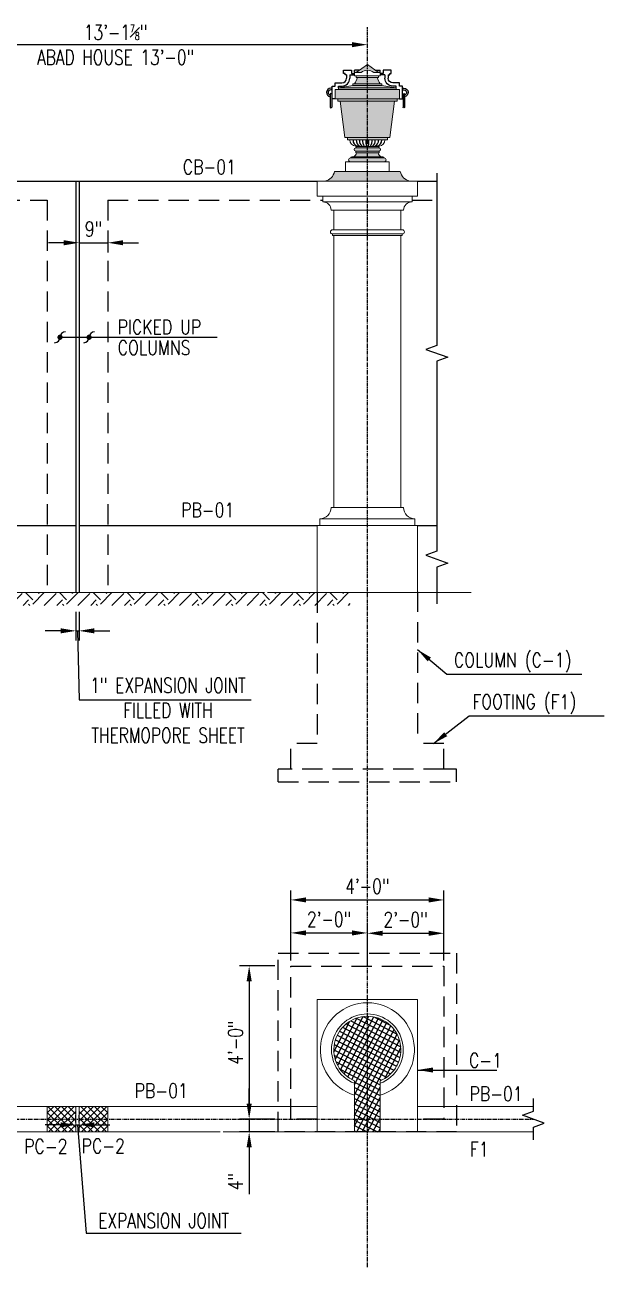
# Model space of a CAD drawing. Header units: inches. Extents: x 295786 to 300745, y 68261 to 70432.
# Drawn here: x 299481.2 to 299662.9, y 68698.5 to 69087.9 of the extents above; entities that cross this region are included whole.
import ezdxf

# ---------------------------------------------------------------- set-up
doc = ezdxf.new("R2010")
doc.units = ezdxf.units.IN
doc.header["$MEASUREMENT"] = 0
doc.linetypes.add('CENTER', pattern=[2, 1.25, -0.25, 0.25, -0.25])
doc.linetypes.add('HIDDEN', pattern=[9.525, 6.35, -3.175])
for name, color, linetype in [('A-TYP-BEAM', 3, 'Continuous'), ('A-TYP-BEAM TEXT', 2, 'Continuous'), ('A-TYP-DIM', 1, 'Continuous'), ('A-TYP-ST-LEAN', 1, 'Continuous'), ('arch-elevation-1', 2, 'Continuous'), ('arch-elevation-2', 52, 'Continuous'), ('FOOTING', 4, 'Continuous'), ('GRID', 8, 'Continuous'), ('HATCH', 7, 'Continuous'), ('LAYER5', 5, 'Continuous'), ('NO', 3, 'Continuous')]:
    doc.layers.add(name, color=color, linetype=linetype)
doc.layers.add('H252', color=252, linetype='Continuous', lineweight=9)
doc.styles.add('rizwan', font='romans.shx', dxfattribs={"width": 0.75})
doc.styles.add('STYLE4', font='romans.shx')
doc.dimstyles.new('STYLE-64', dxfattribs={"dimscale": 64, "dimtxt": 0.09375, "dimasz": 0.09375, "dimexe": 0.0625, "dimexo": 0.0625, "dimgap": 0.03125, "dimtad": 1, "dimzin": 3, "dimdsep": 46, "dimlunit": 4, "dimtxsty": 'rizwan', "dimcen": 0.125, "dimdle": 4, "dimclrd": 1, "dimclre": 1, "dimclrt": 2, "dimadec": 0, "dimazin": 0, "dimtfac": 0.5, "dimtix": 1, "dimtmove": 2, "dimatfit": 3, "dimfxl": 0, "dimfrac": 1, "dimtolj": 1, "dimtzin": 3, "dimarcsym": 0})

# ---------------------------------------------------------------- blocks, each defined once
blk = doc.blocks.new('A$C5B221961')
at = {"layer": 'arch-elevation-1'}
for p, q in [((6.48, 9.7), (6.48, 8.7)), ((7.48, 9.7), (7.48, 8.7)), ((7.48, 9.7), (8.99, 9.7)), ((7.98, 10.2), (8.99, 10.2)), ((1.93, 5.52), (1.52, 5.52)), ((1.93, 5.02), (1.52, 5.02)), ((3.93, 6.2), (4.98, 6.2)), ((1.29, 3.66), (1.29, -0.34)), ((1.79, 3.66), (1.79, -0.34)), ((1.93, 3.38), (1.79, 3.38)), ((1.93, 2.88), (1.79, 2.88)), ((2.93, 2.2), (1.93, 2.2))]:
    blk.add_line(p, q, dxfattribs=at)
for points in [[(6.48, 9.7), (5.98, 9.7), (5.98, 10.2), (5.48, 10.2), (5.48, 11.2), (7.98, 11.2), (7.98, 10.2)], [(1.93, 2.2), (1.93, 6.2), (2.93, 6.2), (2.93, 7.2), (4.98, 7.2)], [(3.93, 5.7), (3.93, 6.2)]]:
    blk.add_lwpolyline(points, dxfattribs=at)
for centre, radius, start, end in [((4.98, 8.7), 2.5, 270, 0), ((4.98, 8.7), 1.5, 270, 0), ((1.52, 4.2), 1.32, 90, 260.0871), ((1.52, 4.2), 0.819, 90, 253.9029), ((1.54, 3.66), 0.25, 0, 180), ((1.54, -0.34), 0.25, 180, 0)]:
    blk.add_arc(centre, radius, start, end, dxfattribs=at)
blk = doc.blocks.new('A$C69E164E6')
at = {"layer": 'H252'}
h = blk.add_hatch(color=250, dxfattribs=at)
h.set_gradient(color1=(54, 54, 54), rotation=270, one_color=1, tint=1)
h.paths.add_polyline_path([(11.99, 35.51), (8.49, 33.01), (9.99, 33.01, -0.375), (13.99, 33.01), (15.49, 33.01)])
h = blk.add_hatch(color=250, dxfattribs=at)
h.set_gradient(color1=(54, 54, 54), one_color=1, tint=1, name='CYLINDER')
h.paths.add_polyline_path([(15.09, 31.51), (8.89, 31.51, -0.101697), (7.93, 29.51), (16.04, 29.51, -0.101697)])
h = blk.add_hatch(color=250, dxfattribs=at)
h.set_gradient(color1=(54, 54, 54), rotation=270, one_color=1, tint=1)
h.paths.add_polyline_path([(15.99, 33.76), (14.44, 33.76), (15.49, 33.01), (15.99, 33.01)])
h.paths.add_polyline_path([(9.54, 33.76), (7.99, 33.76), (7.99, 33.01), (8.49, 33.01)])
h = blk.add_hatch(color=250, dxfattribs=at)
h.set_gradient(color1=(54, 54, 54), one_color=1, tint=1, name='CYLINDER')
h.paths.add_polyline_path([(22.05, 27.76), (21.05, 27.76), (1.93, 27.76), (1.93, 24.76), (22.05, 24.76)])
h = blk.add_hatch(color=250, dxfattribs=at)
h.set_gradient(color1=(54, 54, 54), one_color=1, tint=1, name='CURVED')
h.paths.add_polyline_path([(16.54, 29.01), (7.43, 29.01), (2.93, 28.26), (21.05, 28.26)])
h = blk.add_hatch(color=250, dxfattribs=at)
h.set_gradient(color1=(54, 54, 54), one_color=1, tint=1, name='CYLINDER')
h.paths.add_polyline_path([(21.05, 28.26), (2.93, 28.26), (2.93, 27.76), (21.05, 27.76)])
h = blk.add_hatch(color=250, dxfattribs=at)
h.set_gradient(color1=(54, 54, 54), one_color=1, tint=1, name='CYLINDER')
h.paths.add_polyline_path([(16.54, 29.51), (7.43, 29.51), (7.43, 29.01), (16.54, 29.01)])
h = blk.add_hatch(color=250, dxfattribs=at)
h.set_gradient(color1=(54, 54, 54), one_color=1, tint=1, name='CYLINDER')
h.paths.add_polyline_path([(21.3, 24.76), (2.68, 24.76), (2.68, 24.01), (21.3, 24.01)])
h = blk.add_hatch(color=250, dxfattribs=at)
h.set_gradient(color1=(54, 54, 54), one_color=1, tint=1, name='CYLINDER')
h.paths.add_polyline_path([(20.54, 24.01), (3.43, 24.01), (4.95, 12.65), (19.02, 12.65)])
h = blk.add_hatch(color=250, dxfattribs=at)
h.set_gradient(color1=(54, 54, 54), one_color=1, tint=1, name='CYLINDER')
h.paths.add_polyline_path([(18.25, 12.65), (5.72, 12.65), (5.72, 11.9), (18.25, 11.9)])
h = blk.add_hatch(color=250, dxfattribs=at)
h.set_gradient(color1=(54, 54, 54), one_color=1, tint=1, name='CYLINDER')
h.paths.add_polyline_path([(15.4, 7.9), (8.57, 7.9, -0.369842), (7.53, 6.65), (16.44, 6.65, -0.369842)])
h = blk.add_hatch(color=250, dxfattribs=at)
h.set_gradient(color1=(54, 54, 54), one_color=1, tint=1, name='CYLINDER')
h.paths.add_polyline_path([(15.65, 9.4), (8.32, 9.4, 1), (8.32, 8.4), (15.65, 8.4, 1)])
h = blk.add_hatch(color=250, dxfattribs=at)
h.set_gradient(color1=(54, 54, 54), one_color=1, tint=1, name='CYLINDER')
h.paths.add_polyline_path([(15.65, 9.9), (8.32, 9.9, -0.582673), (8.32, 9.4), (15.65, 9.4, -0.582673)])
h = blk.add_hatch(color=250, dxfattribs=at)
h.set_gradient(color1=(54, 54, 54), one_color=1, tint=1, name='CYLINDER')
edge = h.paths.add_edge_path()
edge.add_arc((17.24, 5.65), 0.625, 270, 450)
edge.add_line((17.24, 6.28), (6.74, 6.28))
edge.add_arc((6.74, 5.65), 0.625, 90, 270)
edge.add_line((6.74, 5.03), (17.24, 5.03))
h = blk.add_hatch(color=250, dxfattribs=at)
h.set_gradient(color1=(54, 54, 54), one_color=1, tint=1, name='CYLINDER')
h.paths.add_polyline_path([(16.86, 6.65), (7.11, 6.65, 0.414214), (6.74, 6.28), (17.24, 6.28, 0.414214)])
h = blk.add_hatch(color=250, dxfattribs=at)
h.set_gradient(color1=(54, 54, 54), rotation=270, one_color=1, tint=1)
h.paths.add_polyline_path([(22.3, 2.03), (1.67, 2.03, -0.307023), (-1.33, -0.97), (25.3, -0.97, -0.307023)])
at = {"layer": 'NO', "lineweight": 0}
h = blk.add_hatch(color=250, dxfattribs=at)
h.set_gradient(color1=(54, 54, 54), one_color=1, tint=1, name='CYLINDER')
h.paths.add_polyline_path([(15.65, 8.4), (8.32, 8.4), (8.32, 7.9), (15.65, 7.9)])
at = {"layer": 'arch-elevation-1', "color": 1}
for p, q in [((7.99, 33.01), (7.99, 33.76)), ((9.54, 33.76), (7.99, 33.76)), ((14.44, 33.76), (15.99, 33.76)), ((15.99, 33.01), (15.99, 33.76))]:
    blk.add_line(p, q, dxfattribs=at)
at = {"layer": 'arch-elevation-1'}
for centre, radius, start, end in [((9.48, 11.84), 2, 178.3019, 255.5291), ((10.53, 11.76), 2.05, 175.9699, 244.6258), ((11.8, 11.7), 2.32, 174.8642, 230.4431), ((13.73, 11.65), 3.25, 175.5829, 212.5343), ((20.29, 11.63), 8.81, 178.2326, 191.3104), ((3.68, 11.63), 8.81, 348.6896, 1.7674), ((10.24, 11.65), 3.25, 327.4657, 4.4171), ((12.17, 11.7), 2.32, 309.5569, 5.1358), ((13.44, 11.76), 2.05, 295.3742, 4.0301), ((14.49, 11.84), 2, 284.4709, 1.6981)]:
    blk.add_arc(centre, radius, start, end, dxfattribs=at)
at = {"layer": 'NO', "lineweight": 0}
for p, q in [((8.49, 33.01), (11.99, 35.51)), ((15.49, 33.01), (11.99, 35.51)), ((7.99, 33.01), (9.99, 33.01)), ((7.99, 32.01), (7.99, 33.01)), ((7.99, 32.01), (15.99, 32.01)), ((8.49, 31.51), (8.49, 32.01)), ((15.49, 31.51), (8.49, 31.51)), ((13.99, 33.01), (15.99, 33.01)), ((15.49, 31.51), (15.49, 32.01)), ((15.99, 32.01), (15.99, 33.01)), ((1.93, 27.76), (22.05, 27.76)), ((1.93, 24.76), (1.93, 27.76)), ((7.43, 29.01), (2.93, 28.26)), ((2.93, 28.26), (2.93, 27.76)), ((2.93, 28.26), (21.05, 28.26)), ((7.43, 29.51), (16.54, 29.51)), ((7.43, 29.01), (7.43, 29.51)), ((7.43, 29.01), (16.54, 29.01)), ((16.54, 29.01), (16.54, 29.51)), ((16.54, 29.01), (21.05, 28.26)), ((21.05, 28.26), (21.05, 27.76)), ((22.05, 24.76), (22.05, 27.76)), ((1.93, 24.76), (22.05, 24.76)), ((2.68, 24.01), (2.68, 24.76)), ((2.68, 24.01), (21.3, 24.01)), ((4.95, 12.65), (3.43, 24.01)), ((19.02, 12.65), (20.54, 24.01)), ((21.3, 24.01), (21.3, 24.76)), ((4.95, 12.65), (19.02, 12.65)), ((5.72, 11.9), (5.72, 12.65)), ((5.72, 11.9), (18.25, 11.9)), ((18.25, 11.9), (18.25, 12.65)), ((8.32, 9.9), (15.65, 9.9)), ((8.32, 9.4), (15.65, 9.4)), ((8.32, 8.4), (8.32, 7.9)), ((8.32, 8.4), (15.65, 8.4)), ((8.32, 7.9), (8.32, 8.4)), ((8.32, 7.9), (15.65, 7.9)), ((15.65, 8.4), (15.65, 7.9)), ((6.74, 6.28), (17.24, 6.28)), ((6.74, 5.03), (17.24, 5.03)), ((7.11, 6.65), (16.86, 6.65))]:
    blk.add_line(p, q, dxfattribs=at)
for points in [[(5.11, 2.03), (5.11, 5.03), (18.86, 5.03), (18.86, 2.03)], [(1.67, 2.03), (22.3, 2.03)]]:
    blk.add_lwpolyline(points, dxfattribs=at)
for centre, radius, start, end in [((3.54, 32.84), 5.51, 322.809, 346.0365), ((11.99, 30.72), 3.04, 48.8879, 131.1121), ((20.43, 32.84), 5.51, 193.9635, 217.191), ((8.54, 11.95), 2.06, 181.3026, 263.813), ((15.43, 11.95), 2.06, 276.187, 358.6974), ((7.32, 7.88), 1.25, 279.7524, 0.9384), ((8.32, 8.9), 0.5, 90, 270), ((8.18, 9.65), 0.287, 299.5436, 60.4564), ((16.65, 7.88), 1.25, 179.0616, 260.2476), ((15.8, 9.65), 0.287, 119.5436, 240.4564), ((15.65, 8.9), 0.5, 270, 90), ((6.74, 5.65), 0.625, 90, 270), ((7.11, 6.28), 0.375, 90, 180), ((16.86, 6.28), 0.375, 0, 90), ((17.24, 5.65), 0.625, 270, 90), ((-2.04, 2.74), 3.78, 280.8646, 349.1354), ((26.01, 2.74), 3.78, 190.8646, 259.1354)]:
    blk.add_arc(centre, radius, start, end, dxfattribs=at)
at = {"layer": 'arch-elevation-1', "color": 1}
blk.add_blockref('A$C5B221961', (-1, 22.56), dxfattribs=at)
at = {"layer": 'arch-elevation-1', "color": 1, "xscale": -1}
blk.add_blockref('A$C5B221961', (24.97, 22.56), dxfattribs=at)
blk = doc.blocks.new('*D205')
at = {"layer": 'A-TYP-DIM', "color": 1, "lineweight": -2, "ltscale": 1.5, "transparency": 16777216}
for p, q in [((299497.23, 68743.93), (299497.23, 68746.14)), ((299498.23, 68743.93), (299498.23, 68746.14)), ((299492.43, 68743.14), (299487.63, 68743.14)), ((299497.23, 68743.14), (299498.23, 68743.14)), ((299497.23, 68743.14), (299498.23, 68743.14)), ((299497.73, 68743.14), (299500.49, 68709.25)), ((299503.03, 68743.14), (299507.83, 68743.14)), ((299500.49, 68709.25), (299549.03, 68709.25))]:
    blk.add_line(p, q, dxfattribs=at)
at = {"layer": 'A-TYP-DIM', "color": 1, "ltscale": 1.5, "transparency": 16777216}
for points in [[(299492.43, 68743.94), (299492.43, 68742.34), (299497.23, 68743.14)], [(299503.03, 68743.94), (299503.03, 68742.34), (299498.23, 68743.14)]]:
    blk.add_solid(points, dxfattribs=at)
at = {"layer": 'Defpoints', "color": 0, "ltscale": 1.5, "transparency": 16777216}
for p in [(299497.23, 68740.93), (299498.23, 68743.14), (299498.23, 68740.93)]:
    blk.add_point(p, dxfattribs=at)
at = {"layer": 'A-TYP-DIM', "color": 2, "ltscale": 1.5, "transparency": 16777216, "insert": (299524.76, 68713.09), "char_height": 4.6875, "attachment_point": 5, "style": 'rizwan'}
blk.add_mtext('\\A1;EXPANSION JOINT', dxfattribs=at)
blk = doc.blocks.new('*D110')
at = {"layer": 'A-TYP-DIM', "color": 1, "lineweight": -2, "ltscale": 1.5, "transparency": 16777216}
for p, q in [((299498.24, 69020.22), (299498.24, 69016.58)), ((299507.24, 69020.22), (299507.24, 69016.58)), ((299493.44, 69019.58), (299488.64, 69019.58)), ((299498.24, 69019.58), (299507.24, 69019.58)), ((299512.04, 69019.58), (299516.84, 69019.58))]:
    blk.add_line(p, q, dxfattribs=at)
at = {"layer": 'A-TYP-DIM', "color": 1, "ltscale": 1.5, "transparency": 16777216}
for points in [[(299493.44, 69020.38), (299493.44, 69018.78), (299498.24, 69019.58)], [(299512.04, 69020.38), (299512.04, 69018.78), (299507.24, 69019.58)]]:
    blk.add_solid(points, dxfattribs=at)
at = {"layer": 'Defpoints', "color": 0, "ltscale": 1.5, "transparency": 16777216}
for p in [(299498.24, 69023.22), (299507.24, 69023.22), (299507.24, 69019.58)]:
    blk.add_point(p, dxfattribs=at)
at = {"layer": 'A-TYP-DIM', "color": 2, "ltscale": 1.5, "transparency": 16777216, "insert": (299502.74, 69023.87), "char_height": 4.688, "attachment_point": 5, "style": 'rizwan'}
blk.add_mtext('\\A1;9"', dxfattribs=at)
blk = doc.blocks.new('cc')
at = {"layer": 'arch-elevation-1'}
h = blk.add_hatch(dxfattribs=at)
h.set_pattern_fill('ANSI37', color=1, scale=12, angle=107.363, style=0)
h.set_pattern_definition([(152.363, (17.654, 4.2692), (-0.695803, -1.328856), []), (242.363, (17.654, 4.2692), (1.328856, -0.695803), [])])
edge = h.paths.add_edge_path()
edge.add_arc((0, 25.75), 10.5, 292.3927, 607.6073)
edge.add_line((-4, 16.04), (-4, 0))
edge.add_line((-4, 0), (4, 0))
edge.add_line((4, 0), (4, 16.04))
at = {"layer": 'arch-elevation-1', "lineweight": 0}
for points in [[(-15.75, 0), (-15.75, 41.5), (15.75, 41.5), (15.75, 0)], [(-4, 0), (-15.75, 0)], [(15.75, 0), (4, 0)]]:
    blk.add_lwpolyline(points, dxfattribs=at)
for radius, start, end in [(14.75, 285.7349, 254.2651), (11.25, 290.8275, 249.1725)]:
    blk.add_arc((0, 25.75), radius, start, end, dxfattribs=at)
at = {"layer": 'LAYER5', "lineweight": 0}
blk.add_lwpolyline([(4, 16.04), (4, 0), (-4, 0), (-4, 16.04)], dxfattribs=at)
blk.add_arc((0, 25.75), 10.5, 292.3927, 247.6073, dxfattribs=at)
blk = doc.blocks.new('*D175')
at = {"layer": 'A-TYP-DIM', "color": 1, "lineweight": -2, "ltscale": 1.5, "transparency": 16777216}
for p, q in [((299564.64, 68794.68), (299564.64, 68806.29)), ((299588.64, 68792.93), (299588.64, 68806.29)), ((299569.44, 68803.29), (299583.84, 68803.29))]:
    blk.add_line(p, q, dxfattribs=at)
at = {"layer": 'A-TYP-DIM', "color": 1, "ltscale": 1.5, "transparency": 16777216}
for points in [[(299569.44, 68804.09), (299569.44, 68802.49), (299564.64, 68803.29)], [(299583.84, 68804.09), (299583.84, 68802.49), (299588.64, 68803.29)]]:
    blk.add_solid(points, dxfattribs=at)
at = {"layer": 'Defpoints', "color": 0, "ltscale": 1.5, "transparency": 16777216}
for p in [(299588.64, 68803.29), (299564.64, 68791.68), (299588.64, 68789.93)]:
    blk.add_point(p, dxfattribs=at)
at = {"layer": 'A-TYP-DIM', "color": 2, "ltscale": 1.5, "transparency": 16777216, "insert": (299576.64, 68807.58), "char_height": 4.688, "attachment_point": 5, "style": 'rizwan'}
blk.add_mtext('\\A1;2\'-0"', dxfattribs=at)
blk = doc.blocks.new('*D176')
at = {"layer": 'A-TYP-DIM', "color": 1, "lineweight": -2, "ltscale": 1.5, "transparency": 16777216}
for p, q in [((299588.64, 68792.93), (299588.64, 68806.18)), ((299612.64, 68794.68), (299612.64, 68806.18)), ((299593.44, 68803.18), (299607.84, 68803.18))]:
    blk.add_line(p, q, dxfattribs=at)
at = {"layer": 'A-TYP-DIM', "color": 1, "ltscale": 1.5, "transparency": 16777216}
for points in [[(299593.44, 68803.98), (299593.44, 68802.38), (299588.64, 68803.18)], [(299607.84, 68803.98), (299607.84, 68802.38), (299612.64, 68803.18)]]:
    blk.add_solid(points, dxfattribs=at)
at = {"layer": 'Defpoints', "color": 0, "ltscale": 1.5, "transparency": 16777216}
for p in [(299612.64, 68803.18), (299612.64, 68791.68), (299588.64, 68789.93)]:
    blk.add_point(p, dxfattribs=at)
at = {"layer": 'A-TYP-DIM', "color": 2, "ltscale": 1.5, "transparency": 16777216, "insert": (299600.64, 68807.47), "char_height": 4.688, "attachment_point": 5, "style": 'rizwan'}
blk.add_mtext('\\A1;2\'-0"', dxfattribs=at)
blk = doc.blocks.new('*D177')
at = {"layer": 'A-TYP-DIM', "color": 1, "lineweight": -2, "ltscale": 1.5, "transparency": 16777216}
for p, q in [((299564.64, 68794.68), (299564.64, 68816.63)), ((299569.44, 68813.63), (299607.84, 68813.63)), ((299612.64, 68794.68), (299612.64, 68816.63))]:
    blk.add_line(p, q, dxfattribs=at)
at = {"layer": 'A-TYP-DIM', "color": 1, "ltscale": 1.5, "transparency": 16777216}
for points in [[(299569.44, 68814.43), (299569.44, 68812.83), (299564.64, 68813.63)], [(299607.84, 68814.43), (299607.84, 68812.83), (299612.64, 68813.63)]]:
    blk.add_solid(points, dxfattribs=at)
at = {"layer": 'Defpoints', "color": 0, "ltscale": 1.5, "transparency": 16777216}
for p in [(299612.64, 68813.63), (299564.64, 68791.68), (299612.64, 68791.68)]:
    blk.add_point(p, dxfattribs=at)
at = {"layer": 'A-TYP-DIM', "color": 2, "ltscale": 1.5, "transparency": 16777216, "insert": (299588.64, 68817.92), "char_height": 4.688, "attachment_point": 5, "style": 'rizwan'}
blk.add_mtext('\\A1;4\'-0"', dxfattribs=at)
blk = doc.blocks.new('*D178')
at = {"layer": 'A-TYP-DIM', "color": 1, "lineweight": -2, "ltscale": 1.5, "transparency": 16777216}
for p, q in [((299559.64, 68792.94), (299548.57, 68792.94)), ((299551.57, 68788.14), (299551.57, 68749.74)), ((299559.63, 68744.94), (299548.57, 68744.94))]:
    blk.add_line(p, q, dxfattribs=at)
at = {"layer": 'A-TYP-DIM', "color": 1, "ltscale": 1.5, "transparency": 16777216}
for points in [[(299550.77, 68788.14), (299552.37, 68788.14), (299551.57, 68792.94)], [(299550.77, 68749.74), (299552.37, 68749.74), (299551.57, 68744.94)]]:
    blk.add_solid(points, dxfattribs=at)
at = {"layer": 'Defpoints', "color": 0, "ltscale": 1.5, "transparency": 16777216}
for p in [(299562.64, 68792.94), (299551.57, 68744.94), (299562.63, 68744.94)]:
    blk.add_point(p, dxfattribs=at)
at = {"layer": 'A-TYP-DIM', "color": 2, "ltscale": 1.5, "transparency": 16777216, "insert": (299547.28, 68768.94), "char_height": 4.688, "attachment_point": 5, "rotation": 90, "style": 'rizwan'}
blk.add_mtext('\\A1;4\'-0"', dxfattribs=at)
blk = doc.blocks.new('*D179')
at = {"layer": 'A-TYP-DIM', "color": 1, "lineweight": -2, "ltscale": 1.5, "transparency": 16777216}
for p, q in [((299551.57, 68749.74), (299551.57, 68754.54)), ((299559.64, 68744.94), (299548.57, 68744.94)), ((299551.57, 68744.94), (299551.57, 68740.93)), ((299559.64, 68740.93), (299548.57, 68740.93)), ((299551.57, 68736.13), (299551.57, 68721.45))]:
    blk.add_line(p, q, dxfattribs=at)
at = {"layer": 'A-TYP-DIM', "color": 1, "ltscale": 1.5, "transparency": 16777216}
for points in [[(299550.77, 68749.74), (299552.37, 68749.74), (299551.57, 68744.94)], [(299550.77, 68736.13), (299552.37, 68736.13), (299551.57, 68740.93)]]:
    blk.add_solid(points, dxfattribs=at)
at = {"layer": 'Defpoints', "color": 0, "ltscale": 1.5, "transparency": 16777216}
for p in [(299562.64, 68744.94), (299551.57, 68740.93), (299562.64, 68740.93)]:
    blk.add_point(p, dxfattribs=at)
at = {"layer": 'A-TYP-DIM', "color": 2, "ltscale": 1.5, "transparency": 16777216, "insert": (299547.28, 68725.38), "char_height": 4.688, "attachment_point": 5, "rotation": 90, "style": 'rizwan'}
blk.add_mtext('\\A1;4"', dxfattribs=at)

msp = doc.modelspace()

# ---------------------------------------------------------------- hatches: boundary and pattern name
at = {"layer": 'arch-elevation-1'}
h = msp.add_hatch(dxfattribs=at)
h.set_pattern_fill('ANSI37', color=1, scale=12, style=0)
h.set_pattern_definition([(135, (1015308.7821, -294247.0159), (1.0606601718, 1.0606601718), []), (45, (1015308.7821, -294247.0159), (1.0606601718, -1.0606601718), [])])
h.paths.add_polyline_path([(299497.22885406, 68740.92503985), (299488.22885406, 68740.92503985), (299488.22885406, 68748.92503985), (299497.22885406, 68748.92503985)])
h = msp.add_hatch(dxfattribs=at)
h.set_pattern_fill('ANSI37', color=1, scale=12, style=0)
h.set_pattern_definition([(45, (-416313.3244, -294247.0159), (-1.0606601718, 1.0606601718), []), (135, (-416313.3244, -294247.0159), (-1.0606601718, -1.0606601718), [])])
h.paths.add_polyline_path([(299498.22885406, 68740.92503985), (299507.22885406, 68740.92503985), (299507.22885406, 68748.92503985), (299498.22885406, 68748.92503985)])
at = {"layer": 'HATCH'}
h = msp.add_hatch(dxfattribs=at)
h.set_pattern_fill('EARTH', color=256, scale=30, angle=45, style=0)
h.set_pattern_definition([(45, (-415683.6484, -294299.504), (9e-16, 10.60660172), [7.5, -7.5]), (45, (-415685.637, -294297.515), (9e-16, 10.60660172), [7.5, -7.5]), (45, (-415687.626, -294295.526), (9e-16, 10.60660172), [7.5, -7.5]), (135, (-415687.626, -294294.2004), (-10.60660172, 9e-16), [7.5, -7.5]), (135, (-415685.637, -294292.212), (-10.60660172, 9e-16), [7.5, -7.5]), (135, (-415683.6484, -294290.223), (-10.60660172, 9e-16), [7.5, -7.5])])
h.paths.add_polyline_path([(299244.58106908, 68909.92853172), (299244.58106908, 68905.92853172), (299583.29559946, 68905.92853172), (299583.29559946, 68909.92853172)])

# ---------------------------------------------------------------- linework, layer by layer
at = {"color": 1, "linetype": 'Continuous'}
for points in [[(299610.39402056, 69041.42853172), (299610.39402056, 68987.42853172), (299606.95967378, 68986.17853172), (299613.82836733, 68983.67853172), (299610.39402056, 68982.42853172), (299610.39402055, 68928.42853172)], [(299610.39402055, 68933.42853172), (299610.39402056, 68922.92853172), (299606.95967378, 68921.67853172), (299613.82836733, 68919.17853172), (299610.39402056, 68917.92853172), (299610.39402056, 68906.42853172)]]:
    msp.add_lwpolyline(points, dxfattribs=at)
at = {"layer": 'A-TYP-BEAM'}
for p, q in [((299446.5220717, 69038.92853172), (299572.89402056, 69038.92853172)), ((299497.24114984, 69038.92853172), (299497.24114984, 68909.95471182)), ((299498.24114984, 69038.92853172), (299498.24114984, 68909.95471182)), ((299604.39402058, 69038.92853172), (299610.39402058, 69038.92853172)), ((299446.5220717, 68930.92853172), (299497.24114984, 68930.92853172)), ((299498.24114984, 68930.92853172), (299572.89402056, 68930.92853172)), ((299604.39402057, 68930.92853172), (299610.39402057, 68930.92853172)), ((299604.39402057, 68930.92853172), (299610.39402057, 68930.92853172)), ((299604.39402058, 68930.92853172), (299610.39402058, 68930.92853172))]:
    msp.add_line(p, q, dxfattribs=at)
at = {"layer": 'A-TYP-BEAM', "color": 1, "linetype": 'Continuous'}
msp.add_lwpolyline([(299640.70637622, 68738.42503984), (299640.70637622, 68742.42503984), (299644.140723, 68743.67503985), (299637.27202945, 68746.17503985), (299640.70637622, 68747.42503984), (299640.70637622, 68751.42503984)], dxfattribs=at)
at = {"layer": 'A-TYP-DIM', "color": 1, "ltscale": 1.5}
for p, q in [((299588.61607728, 69084.99779769), (299588.61607728, 69084.6609613)), ((299583.81607728, 69081.6609613), (299435.5720717, 69081.6609613)), ((299497.24114984, 68903.95471182), (299497.24114984, 68894.9664032)), ((299498.24114984, 68903.95471182), (299498.24114984, 68894.9664032)), ((299492.44114984, 68897.9664032), (299487.64114984, 68897.9664032)), ((299497.24114984, 68897.9664032), (299498.24114984, 68897.9664032)), ((299497.24114984, 68897.9664032), (299498.24114984, 68897.9664032)), ((299497.74114984, 68897.9664032), (299498.29507185, 68876.38334977)), ((299503.04114984, 68897.9664032), (299507.84114984, 68897.9664032)), ((299498.29507185, 68876.38334977), (299552.19021346, 68876.38334977))]:
    msp.add_line(p, q, dxfattribs=at)
at = {"layer": 'A-TYP-DIM', "ltscale": 1.5, "const_width": 0.82138586}
for points in [[(299491.84267793, 68989.96460497, 1), (299492.6640638, 68989.96460497, 1)], [(299500.95571956, 68989.96460497, 1), (299501.77710542, 68989.96460497, 1)]]:
    msp.add_lwpolyline(points, format="xyb", close=True, dxfattribs=at)
at = {"layer": 'A-TYP-DIM', "color": 1, "ltscale": 1.5}
for points in [[(299583.81607728, 69082.4609613), (299583.81607728, 69080.8609613), (299588.61607728, 69081.6609613)], [(299492.44114984, 68898.7664032), (299492.44114984, 68897.1664032), (299497.24114984, 68897.9664032)], [(299503.04114984, 68898.7664032), (299503.04114984, 68897.1664032), (299498.24114984, 68897.9664032)]]:
    msp.add_solid(points, dxfattribs=at)
at = {"layer": 'A-TYP-ST-LEAN', "linetype": 'HIDDEN'}
msp.add_lwpolyline([(299560.64402056, 68850.63777253), (299616.64402056, 68850.63777254), (299616.64402056, 68854.63777254), (299612.64402056, 68854.63777254)], dxfattribs=at)
at = {"layer": 'arch-elevation-2', "lineweight": 0}
for p, q in [((299572.89402057, 68748.92503984), (299446.5220717, 68748.92503985)), ((299640.70637622, 68748.92503984), (299604.39402057, 68748.92503984)), ((299446.5220717, 68740.92503985), (299542.42806612, 68740.92503985)), ((299543.42806612, 68740.92503985), (299572.89402057, 68740.92503984)), ((299604.39402057, 68740.92503984), (299640.70637622, 68740.92503984))]:
    msp.add_line(p, q, dxfattribs=at)
at = {"layer": 'FOOTING', "color": 1, "linetype": 'HIDDEN'}
for p, q in [((299444.7720717, 69032.92853172), (299488.24114984, 69032.92853172)), ((299488.24114984, 69032.92853172), (299488.24114984, 68909.95471182)), ((299507.24114984, 69032.92853172), (299574.64402056, 69032.92853172)), ((299507.24114984, 69032.92853172), (299507.24114984, 68909.95471182)), ((299602.64402057, 69032.92853172), (299610.39402058, 69032.92853172)), ((299572.89402056, 68909.95471182), (299572.89402056, 68862.63777254)), ((299604.39402056, 68910.22960292), (299604.39402056, 68862.63777254)), ((299564.64402056, 68854.63777252), (299564.64402056, 68862.63777252)), ((299572.89402056, 68862.63777252), (299564.64402056, 68862.63777252)), ((299612.64402056, 68862.63777254), (299604.39402056, 68862.63777254)), ((299612.64402056, 68854.63777254), (299612.64402056, 68862.63777254)), ((299612.64402056, 68854.63777254), (299560.64402056, 68854.63777253)), ((299560.64402056, 68850.63777253), (299560.64402056, 68854.63777253))]:
    msp.add_line(p, q, dxfattribs=at)
msp.add_lwpolyline([(299560.6440206, 68796.92503964), (299616.64402059, 68796.92503964), (299616.64402059, 68740.92503965), (299560.6440206, 68740.92503965)], close=True, dxfattribs=at)
msp.add_lwpolyline([(299572.89402057, 68744.92503965), (299564.6440206, 68744.92503965), (299564.6440206, 68792.92503964), (299612.64402059, 68792.92503964), (299612.64402059, 68744.92503965), (299604.39402057, 68744.92503965)], dxfattribs=at)
at = {"layer": 'GRID', "linetype": 'CENTER'}
for p, q in [((299588.64402056, 68698.54831908), (299588.64402056, 69087.11952562)), ((299214.11617559, 68744.92503985), (299640.70637622, 68744.92503985))]:
    msp.add_line(p, q, dxfattribs=at)
at = {"layer": 'LAYER5', "lineweight": 0}
for points in [[(299497.22885406, 68740.92503985), (299488.22885406, 68740.92503985), (299488.22885406, 68748.92503985), (299497.22885406, 68748.92503985)], [(299498.22885406, 68740.92503985), (299507.22885406, 68740.92503985), (299507.22885406, 68748.92503985), (299498.22885406, 68748.92503985)]]:
    msp.add_lwpolyline(points, close=True, dxfattribs=at)
at = {"layer": 'NO', "lineweight": 0}
for p, q in [((299572.89402056, 69034.15580444), (299572.89402056, 69038.92853172)), ((299572.89402056, 69038.92853172), (299604.39402056, 69038.92853171)), ((299604.39402056, 69034.15580444), (299604.39402056, 69038.92853172)), ((299572.89402056, 69034.15580444), (299604.39402056, 69034.15580444)), ((299574.64402056, 69032.40580444), (299574.64402056, 69034.15580444)), ((299574.64402056, 69032.40580444), (299602.64402056, 69032.40580444)), ((299602.64402057, 69032.40580444), (299602.64402057, 69034.15580444)), ((299577.26902056, 69029.78080444), (299600.01902057, 69029.78080444)), ((299578.14402056, 69023.65580444), (299578.14402056, 69029.78080444)), ((299599.14402056, 69023.65580444), (299599.14402056, 69029.78080444)), ((299599.14402057, 69023.65580444), (299599.14402057, 69029.78080444)), ((299577.70652056, 69023.65580444), (299599.58152056, 69023.65580444)), ((299577.70652056, 69022.34330444), (299599.58152056, 69022.34330444)), ((299577.70652056, 69021.90580444), (299577.70652056, 69022.34330444)), ((299577.70652056, 69021.90580444), (299599.58152056, 69021.90580444)), ((299578.14402056, 68936.61603172), (299578.14402056, 69021.90580444)), ((299599.14402056, 68936.61603172), (299599.14402056, 69021.90580444)), ((299599.14402057, 68936.61603172), (299599.14402057, 69021.90580444)), ((299599.58152056, 69021.90580444), (299599.58152056, 69022.34330444)), ((299599.58152057, 69021.90580444), (299599.58152057, 69022.34330444)), ((299599.58152057, 69021.90580444), (299599.58152057, 69022.34330444)), ((299577.26902056, 68936.61603172), (299600.01902056, 68936.61603172)), ((299572.89402057, 68909.95471182), (299572.89402056, 68930.92853172)), ((299572.89402056, 68930.92853172), (299604.39402056, 68930.92853172)), ((299573.76902057, 68933.11603172), (299573.76902056, 68930.92853172)), ((299573.76902057, 68933.11603172), (299603.51902056, 68933.11603172)), ((299603.51902056, 68933.11603172), (299603.51902056, 68930.92853172)), ((299603.51902057, 68933.11603172), (299603.51902057, 68930.92853172)), ((299603.51902057, 68933.11603172), (299603.51902057, 68930.92853172)), ((299604.39402056, 68909.95471182), (299604.39402056, 68930.92853172)), ((299206.7370635, 68909.92853172), (299556.32941604, 68909.95471182)), ((299557.32941604, 68909.95471182), (299621.16754833, 68909.92853172))]:
    msp.add_line(p, q, dxfattribs=at)
for centre, radius, start, end in [((299574.64402056, 69029.78080444), 2.625, 0, 90), ((299602.64402057, 69029.78080444), 2.625, 90, 180), ((299602.64402057, 69029.78080444), 2.625, 90, 180), ((299602.64402057, 69029.78080444), 2.625, 90, 180), ((299577.70652056, 69022.99955444), 0.65625, 90, 270), ((299599.58152056, 69022.99955444), 0.65625, 270, 90), ((299599.58152057, 69022.99955444), 0.65625, 270, 90), ((299599.58152057, 69022.99955444), 0.65625, 270, 90), ((299573.76902057, 68936.61603172), 3.5, 269.9999999933, 359.9999999933), ((299603.51902056, 68936.61603172), 3.5, 180.0000000067, 270.0000000067), ((299603.51902057, 68936.61603172), 3.5, 180.0000000067, 270.0000000067), ((299603.51902057, 68936.61603172), 3.5, 180.0000000067, 270.0000000133)]:
    msp.add_arc(centre, radius, start, end, dxfattribs=at)

# ---------------------------------------------------------------- block references
at = {"layer": 'arch-elevation-1', "color": 1}
msp.add_blockref('A$C69E164E6', (299576.65879095, 69039.89962858), dxfattribs=at)
at = {"layer": 'FOOTING'}
msp.add_blockref('cc', (299588.64402059, 68740.92503988), dxfattribs=at)

# ---------------------------------------------------------------- texts
at = {"layer": 'A-TYP-BEAM TEXT', "style": 'STYLE4', "width": 0.8}
for s, p in [('CB-01', (299530.76307837, 69041.09806539)), ('PICKED UP', (299510.32962107, 68990.91894332)), ('COLUMNS', (299510.32962107, 68984.44519354)), ('PB-01', (299530.24542597, 68933.58549136)), ('COLUMN (C-1)', (299615.7745573, 68886.53093619)), ('FOOTING (F1)', (299621.59075244, 68873.46633153)), ('C-1', (299620.51291432, 68761.07291135)), ('PB-01', (299515.66670696, 68751.58199948)), ('PB-01', (299620.68175433, 68750.62701893)), ('PC-2', (299481.0126922, 68734.1341511)), ('PC-2', (299499.02869397, 68734.3115953)), ('F1', (299620.80089395, 68733.27616608))]:
    msp.add_text(s, height=4.5, dxfattribs=at).set_placement(p)
at = {"layer": 'A-TYP-DIM', "color": 2, "ltscale": 1.5, "char_height": 4.6875, "attachment_point": 5, "style": 'rizwan'}
for s, insert in [('\\A1;13\'-1{\\H0.500000x;\\S7#8;}"\\PABAD HOUSE 13\'-0"', (299509.69407449, 69081.62343743)), ('\\A1;1" EXPANSION JOINT \\PFILLED WITH \\PTHERMOPORE SHEET', (299526.0999754, 68873.04327291))]:
    msp.add_mtext(s, dxfattribs=dict(at, insert=insert))

# ---------------------------------------------------------------- dimensions: what is measured, and where the dimension line sits
at = {"layer": 'A-TYP-DIM', "ltscale": 1.5}
for base, p1, p2, picture, middle in [((299507.24114984, 69019.58210236), (299498.24114984, 69023.22106793), (299507.24114984, 69023.22106793), '*D110', (299502.74114984, 69023.87228093)), ((299612.64402059, 68813.62630146), (299564.6440206, 68791.67503969), (299612.64402059, 68791.67503969), '*D177', (299588.64402059, 68817.91648003)), ((299588.64402059, 68803.28699405), (299564.6440206, 68791.67503969), (299588.64402059, 68789.92716476), '*D175', (299576.64402059, 68807.57717263)), ((299612.64402059, 68803.18191843), (299588.64402059, 68789.92716476), (299612.64402059, 68791.67503969), '*D176', (299600.64402059, 68807.472097))]:
    dim = msp.add_linear_dim(base=base, p1=p1, p2=p2, dimstyle='STYLE-64', override={"dimscale": 48, "dimtxt": 0.097656, "dimasz": 0.1, "dimtmove": 0, "dimatfit": 2}, dxfattribs=at)
    dim.commit()
    dim.dimension.update_dxf_attribs({"geometry": picture, "text_midpoint": middle})
dim = msp.add_linear_dim(base=(299551.57325622, 68744.94055356), p1=(299562.6440206, 68792.94052839), p2=(299562.63252734, 68744.94055356), angle=90, dimstyle='STYLE-64', override={"dimscale": 48, "dimtxt": 0.097656, "dimasz": 0.1, "dimtmove": 0, "dimatfit": 2}, dxfattribs=at)
dim.commit()
dim.dimension.update_dxf_attribs({"geometry": '*D178', "text_midpoint": (299547.28307765, 68768.94054098)})
dim = msp.add_linear_dim(base=(299551.57325622, 68740.93302263), p1=(299562.6440206, 68744.9405284), p2=(299562.6440206, 68740.93302263), angle=90, dimstyle='STYLE-64', override={"dimscale": 48, "dimtxt": 0.097656, "dimasz": 0.1, "dimtmove": 0, "dimatfit": 2}, dxfattribs=at)
dim.commit()
dim.dimension.update_dxf_attribs({"geometry": '*D179', "text_midpoint": (299551.57325622, 68725.37989763), "dimtype": 160})
dim = msp.add_linear_dim(base=(299498.22885406, 68743.13797619), p1=(299497.22885406, 68740.92503985), p2=(299498.22885406, 68740.92503985), text='EXPANSION JOINT', dimstyle='STYLE-64', override={"dimscale": 48, "dimtxt": 0.097656, "dimasz": 0.1, "dimtmove": 1, "dimatfit": 2}, dxfattribs=at)
dim.commit()
dim.dimension.update_dxf_attribs({"geometry": '*D205', "text_midpoint": (299501.99322195, 68709.25013872), "dimtype": 160})

# ---------------------------------------------------------------- leaders
for points, override in [([(299492.25337086, 68989.96460497), (299541.57601354, 68989.96460497)], {"dimscale": 48, "dimtxt": 0.097656, "dimasz": 0.1, "dimtmove": 0, "dimatfit": 2, "dimldrblk": 'Integral'}), ([(299501.36641249, 68989.96460497), (299541.57601354, 68989.96460497)], {"dimscale": 48, "dimtxt": 0.097656, "dimasz": 0.1, "dimtmove": 0, "dimatfit": 2, "dimldrblk": 'Integral'}), ([(299604.39402056, 68892.06750334), (299613.60043138, 68884.36140252), (299655.90855038, 68884.36140252)], {"dimscale": 48, "dimtxt": 0.097656, "dimasz": 0.1, "dimtmove": 0, "dimatfit": 2}), ([(299609.39553545, 68862.63777254), (299620.60194627, 68871.29679786), (299662.91006527, 68871.29679786)], {"dimscale": 48, "dimtxt": 0.097656, "dimasz": 0.1, "dimtmove": 0, "dimatfit": 2}), ([(299604.39402056, 68760.32744309), (299629.27105212, 68760.32744309)], {"dimscale": 48, "dimtxt": 0.097656, "dimasz": 0.1, "dimtmove": 0, "dimatfit": 2})]:
    msp.add_leader(points, dimstyle='STYLE-64', override=override, dxfattribs=at)

doc.saveas('drawing.dxf')
